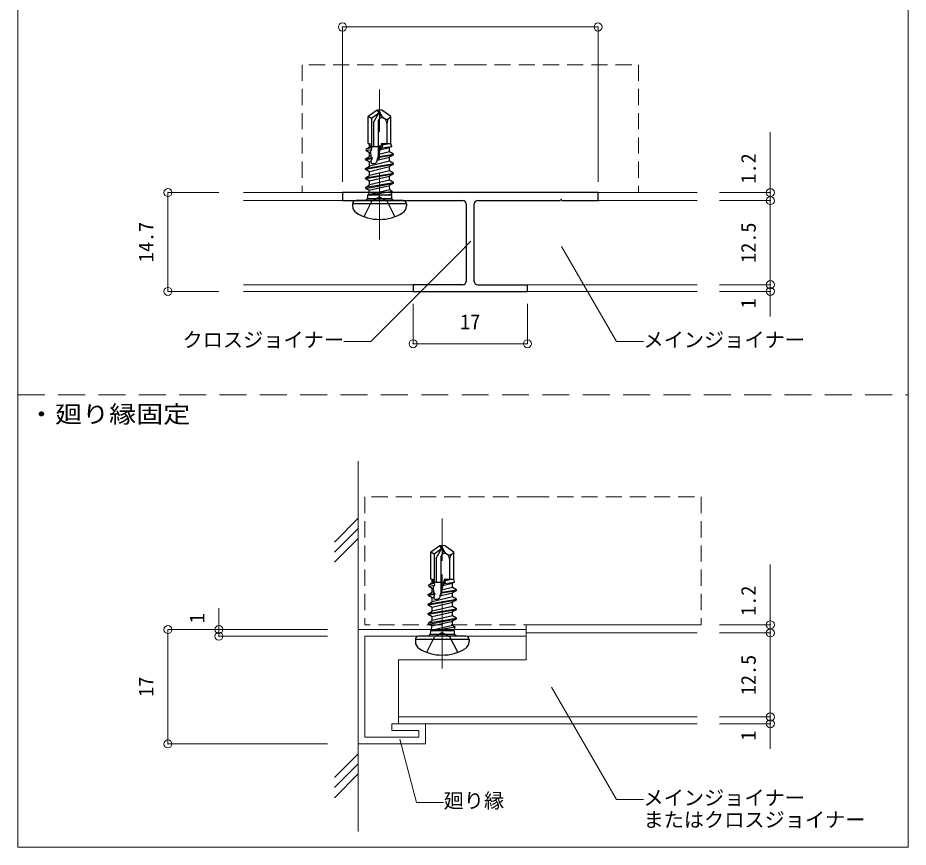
# Model space of a CAD drawing. Units: millimetres on the paper, with parts at other scales. Extents: x -195 to 195, y -140 to 138.
# Drawn here: x -68.2 to -2, y -14.1 to 47.5 of the extents above; entities that cross this region are included whole.
import ezdxf
from ezdxf.enums import TextEntityAlignment as Align

# ---------------------------------------------------------------- set-up
doc = ezdxf.new("R2010")
doc.units = ezdxf.units.MM
doc.header["$PDMODE"] = 32
doc.header["$PDSIZE"] = 0.6
for name, pattern in [('CHAIN1', [8, 5, -1, 1, -1]), ('DASHED1', [1.8, 1.2, -0.6]), ('DASHED2', [3, 2, -1])]:
    doc.linetypes.add(name, pattern=pattern)
for name, color, linetype, lineweight in [('1-0_中心線', 4, 'CHAIN1', 9), ('1-2_メインジョイナー', 3, 'Continuous', 18), ('1-3_クロスジョイナー', 2, 'Continuous', 25), ('1-4_野縁', 4, 'DASHED1', 9), ('1-5_寸法', 4, 'Continuous', 9), ('1-6_文字・矢印', 7, 'Continuous', 18), ('1-9_躯体他', 4, 'Continuous', 9), ('1-B_補強金具・金具・その他', 3, 'Continuous', 18), ('1-C_ビス・アンカーボルト・強調図形', 2, 'Continuous', 25), ('F-3_クロスジョイナー', 3, 'Continuous', 18)]:
    doc.layers.add(name, color=color, linetype=linetype, lineweight=lineweight)
doc.styles.add('ＭＳ ゴシック', font='')
doc.styles.get('ＭＳ ゴシック').set_extended_font_data('MS Gothic')

msp = doc.modelspace()

# ---------------------------------------------------------------- linework, layer by layer
at = {"layer": '1-0_中心線'}
for p, q in [((-41.305, 31.025), (-41.305, 42.175)), ((-36.638, -0.85), (-36.638, 10.3))]:
    msp.add_line(p, q, dxfattribs=at)
at = {"layer": '1-2_メインジョイナー'}
for p, q in [((-44.055, 34.525), (-51.418, 34.525)), ((-25.055, 34.525), (-17.692, 34.525)), ((-51.418, 33.925), (-44.055, 33.925)), ((-25.055, 33.925), (-17.692, 33.925)), ((-51.418, 27.675), (-38.805, 27.675)), ((-51.418, 27.175), (-38.805, 27.175)), ((-30.305, 27.675), (-17.692, 27.675)), ((-30.305, 27.175), (-17.692, 27.175)), ((-30.388, 2.05), (-30.388, 1.55)), ((-30.388, 1.8), (-17.692, 1.8)), ((-39.888, -4.45), (-17.692, -4.45)), ((-39.888, -4.95), (-17.692, -4.95))]:
    msp.add_line(p, q, dxfattribs=at)
msp.add_lwpolyline([(-39.888, -4.95), (-39.888, -0.2), (-30.388, -0.2), (-30.388, 2.4), (-17.692, 2.4)], dxfattribs=at)
at = {"layer": '1-3_クロスジョイナー'}
for p, q in [((-44.055, 34.525), (-44.055, 33.925)), ((-25.055, 34.525), (-44.055, 34.525)), ((-44.055, 33.925), (-41.355, 33.925)), ((-41.255, 33.925), (-35.105, 33.925)), ((-34.005, 33.925), (-27.855, 33.925)), ((-27.805, 34.025), (-27.855, 33.925)), ((-27.755, 33.925), (-27.805, 34.025)), ((-34.855, 33.675), (-34.855, 27.925)), ((-34.255, 27.925), (-34.255, 33.675)), ((-35.105, 27.675), (-38.805, 27.675)), ((-38.805, 27.675), (-38.805, 27.175)), ((-38.805, 27.175), (-30.305, 27.175)), ((-34.005, 27.675), (-30.305, 27.675)), ((-30.305, 27.175), (-30.305, 27.675))]:
    msp.add_line(p, q, dxfattribs=at)
msp.add_lwpolyline([(-27.755, 33.925), (-25.055, 33.925), (-25.055, 34.525)], dxfattribs=at)
for centre, start, end in [((-35.105, 33.675), 0, 90), ((-34.005, 33.675), 90, 180), ((-35.105, 27.925), 270, 0), ((-34.005, 27.925), 180, 270)]:
    msp.add_arc(centre, 0.25, start, end, dxfattribs=at)
at = {"layer": '1-4_野縁'}
for p, q in [((-34.555, 44.025), (-22.055, 44.025)), ((-22.055, 44.025), (-22.055, 34.525)), ((-25.055, 34.525), (-47.055, 34.525)), ((-22.055, 34.525), (-25.055, 34.525)), ((-29.888, 11.9), (-42.388, 11.9)), ((-42.388, 11.9), (-42.388, 2.4))]:
    msp.add_line(p, q, dxfattribs=at)
for points in [[(-34.555, 44.025), (-47.055, 44.025), (-47.055, 34.525)], [(-29.888, 11.9), (-17.388, 11.9), (-17.388, 2.4), (-20.388, 2.4), (-42.388, 2.4)]]:
    msp.add_lwpolyline(points, dxfattribs=at)
at = {"layer": '1-5_寸法'}
for p, q in [((-44.055, 46.827), (-44.055, 35.312)), ((-12.25, 39.019), (-12.25, 33.925)), ((-57.032, 34.525), (-53.243, 34.525)), ((-12.25, 34.525), (-16.033, 34.525)), ((-12.25, 33.925), (-16.033, 33.925)), ((-12.25, 27.175), (-16.033, 27.175)), ((-12.25, 27.675), (-12.25, 25.309)), ((-38.805, 23.288), (-38.805, 26.258)), ((-12.25, 6.894), (-12.25, 1.8)), ((-53.243, 3.627), (-53.243, 1.55)), ((-57.032, 2.05), (-57.032, -6.45)), ((-57.032, 2.05), (-53.243, 2.05)), ((-53.243, 2.05), (-45.18, 2.05)), ((-12.25, 2.4), (-16.033, 2.4)), ((-53.243, 1.55), (-45.18, 1.55)), ((-12.25, 1.8), (-16.033, 1.8)), ((-12.25, 1.8), (-12.25, -4.45)), ((-12.25, -4.45), (-16.033, -4.45)), ((-12.25, -4.45), (-12.25, -6.816)), ((-12.25, -4.95), (-16.033, -4.95)), ((-57.032, -6.45), (-45.18, -6.45))]:
    msp.add_line(p, q, dxfattribs=at)
for points in [[(-44.055, 46.827), (-25.055, 46.827), (-25.055, 35.312)], [(-57.032, 34.525), (-57.032, 27.175), (-53.243, 27.175)], [(-12.25, 33.925), (-12.25, 27.675), (-16.033, 27.675)], [(-38.805, 23.288), (-30.305, 23.288), (-30.305, 26.258)]]:
    msp.add_lwpolyline(points, dxfattribs=at)
at = {"layer": '1-5_寸法', "color": 7}
for p in [(-44.055, 46.827), (-25.055, 46.827), (-57.032, 34.525), (-12.25, 34.525), (-12.25, 33.925), (-12.25, 27.675), (-57.032, 27.175), (-12.25, 27.175), (-38.805, 23.288), (-30.305, 23.288), (-12.25, 2.4), (-57.032, 2.05), (-53.243, 2.05), (-12.25, 1.8), (-53.243, 1.55), (-12.25, -4.45), (-12.25, -4.95), (-57.032, -6.45)]:
    msp.add_point(p, dxfattribs=at)
at = {"layer": '1-6_文字・矢印'}
for p, q in [((-34.912, 30.477), (-41.938, 23.451)), ((-34.517, 30.908), (-34.996, 30.429)), ((-23.689, 23.451), (-27.766, 30.511)), ((-43.947, 23.451), (-41.938, 23.451)), ((-23.689, 23.451), (-21.68, 23.451)), ((-23.689, -10.585), (-28.51, -2.234)), ((-38.548, -10.796), (-39.804, -6.108)), ((-23.689, -10.585), (-21.68, -10.585)), ((-38.548, -10.796), (-36.539, -10.796))]:
    msp.add_line(p, q, dxfattribs=at)
at = {"layer": '1-9_躯体他'}
for p, q in [((-42.888, 14.55), (-42.888, -12.964)), ((-44.656, 8.55), (-42.888, 10.318)), ((-44.656, 7.8), (-42.888, 9.568)), ((-44.656, 7.05), (-42.888, 8.818)), ((-44.656, -8.95), (-42.888, -7.182)), ((-44.656, -9.7), (-42.888, -7.932)), ((-44.656, -10.45), (-42.888, -8.682))]:
    msp.add_line(p, q, dxfattribs=at)
at = {"layer": '1-B_補強金具・金具・その他'}
for p, q in [((-42.888, 2.05), (-30.388, 2.05)), ((-42.888, 2.05), (-42.888, -6.45)), ((-42.388, 1.55), (-30.388, 1.55)), ((-40.388, -4.95), (-40.388, -5.45)), ((-40.388, -5.45), (-38.388, -5.45)), ((-38.388, -5.45), (-38.388, -5.95)), ((-42.888, -6.45), (-37.888, -6.45))]:
    msp.add_line(p, q, dxfattribs=at)
for points in [[(-42.388, 1.55), (-42.388, -5.95), (-38.388, -5.95)], [(-40.388, -4.95), (-37.888, -4.95), (-37.888, -6.45)]]:
    msp.add_lwpolyline(points, dxfattribs=at)
at = {"layer": '1-C_ビス・アンカーボルト・強調図形'}
for p, q in [((-41.485, 40.635), (-42.155, 40.166)), ((-41.349, 40.425), (-41.905, 40.036)), ((-41.755, 39.722), (-41.349, 40.425)), ((-41.485, 40.635), (-41.349, 40.425)), ((-41.349, 40.425), (-41.305, 40.675)), ((-41.125, 40.635), (-41.305, 40.675)), ((-40.455, 40.166), (-41.125, 40.635)), ((-42.155, 38.175), (-42.155, 40.166)), ((-41.905, 40.036), (-42.155, 40.166)), ((-41.905, 40.036), (-41.905, 37.925)), ((-41.755, 39.722), (-41.755, 37.925)), ((-41.33, 39.973), (-41.405, 39.843)), ((-41.405, 39.843), (-41.405, 37.21)), ((-40.951, 40.025), (-40.985, 40.049)), ((-40.579, 40.051), (-40.455, 40.166)), ((-40.455, 38.175), (-40.455, 40.166)), ((-40.755, 39.648), (-40.755, 38.175)), ((-42.304, 37.651), (-42.266, 37.782)), ((-42.266, 37.782), (-42.055, 37.904)), ((-42.266, 37.782), (-41.896, 37.869)), ((-42.155, 38.175), (-42.013, 38.175)), ((-42.055, 37.904), (-42.055, 38.175)), ((-41.999, 37.917), (-42.055, 37.904)), ((-42.013, 38.175), (-41.999, 37.917)), ((-41.212, 37.925), (-41.999, 37.925)), ((-41.896, 37.869), (-41.999, 37.917)), ((-41.896, 37.869), (-41.888, 37.717)), ((-41.145, 38.175), (-41.522, 36.778)), ((-41.275, 37.691), (-40.555, 37.86)), ((-41.275, 37.691), (-41.132, 37.837)), ((-40.903, 38.175), (-41.161, 38.114)), ((-41.072, 38.061), (-41.161, 38.114)), ((-41.145, 38.175), (-40.455, 38.175)), ((-41.072, 38.061), (-41.132, 37.837)), ((-41.132, 37.837), (-40.392, 37.954)), ((-41.072, 38.061), (-40.586, 38.175)), ((-40.392, 37.954), (-40.555, 37.86)), ((-40.555, 37.552), (-40.555, 37.86)), ((-40.392, 37.954), (-40.455, 38.175)), ((-42.355, 37.026), (-42.055, 37.199)), ((-42.355, 37.026), (-41.854, 37.11)), ((-42.304, 37.651), (-41.888, 37.717)), ((-42.304, 37.651), (-42.055, 37.508)), ((-42.055, 37.508), (-41.977, 37.526)), ((-42.055, 37.199), (-42.055, 37.508)), ((-41.96, 37.222), (-42.055, 37.199)), ((-41.977, 37.526), (-41.888, 37.717)), ((-41.977, 37.526), (-41.96, 37.222)), ((-41.854, 37.11), (-41.96, 37.222)), ((-41.854, 37.11), (-41.851, 37.061)), ((-41.478, 36.938), (-40.555, 37.155)), ((-41.478, 36.938), (-41.318, 37.15)), ((-40.555, 37.552), (-41.364, 37.362)), ((-41.305, 37.202), (-41.364, 37.362)), ((-41.318, 37.15), (-40.255, 37.329)), ((-41.304, 37.203), (-41.318, 37.15)), ((-40.255, 37.329), (-40.555, 37.155)), ((-40.555, 36.847), (-40.555, 37.155)), ((-40.255, 37.329), (-40.255, 37.379)), ((-42.355, 36.976), (-41.851, 37.061)), ((-42.355, 36.976), (-42.355, 37.026)), ((-42.355, 36.976), (-42.055, 36.803)), ((-42.355, 36.271), (-40.255, 36.624)), ((-42.355, 36.321), (-42.055, 36.494)), ((-40.555, 36.847), (-42.055, 36.494)), ((-42.055, 36.803), (-41.939, 36.83)), ((-42.055, 36.494), (-42.055, 36.803)), ((-42.055, 36.098), (-40.555, 36.45)), ((-41.939, 36.83), (-41.851, 37.061)), ((-41.939, 36.83), (-41.932, 36.707)), ((-40.255, 36.624), (-40.555, 36.45)), ((-40.555, 36.142), (-40.555, 36.45)), ((-40.255, 36.624), (-40.255, 36.674)), ((-42.355, 36.271), (-42.355, 36.321)), ((-42.355, 36.271), (-42.055, 36.098)), ((-42.355, 35.566), (-40.255, 35.919)), ((-42.355, 35.616), (-42.055, 35.789)), ((-40.555, 36.142), (-42.055, 35.789)), ((-42.055, 35.789), (-42.055, 36.098)), ((-42.055, 35.393), (-40.555, 35.745)), ((-40.255, 35.919), (-40.555, 35.745)), ((-40.555, 35.437), (-40.555, 35.745)), ((-40.255, 35.919), (-40.255, 35.969)), ((-42.355, 35.566), (-42.355, 35.616)), ((-42.355, 35.566), (-42.055, 35.393)), ((-42.33, 34.925), (-42.055, 35.084)), ((-42.309, 34.835), (-40.255, 35.214)), ((-40.555, 35.437), (-42.055, 35.084)), ((-42.055, 35.084), (-42.055, 35.393)), ((-40.255, 35.214), (-40.555, 35.04)), ((-40.255, 35.214), (-40.255, 35.264)), ((-42.309, 34.835), (-42.33, 34.925)), ((-42.309, 34.835), (-42.078, 34.701)), ((-40.533, 34.719), (-42.102, 34.352)), ((-42.102, 34.352), (-42.078, 34.701)), ((-42.078, 34.701), (-40.555, 35.04)), ((-40.828, 34.325), (-40.396, 34.427)), ((-40.555, 35.03), (-40.555, 35.04)), ((-40.533, 34.719), (-40.555, 35.03)), ((-40.396, 34.427), (-40.508, 34.362)), ((-40.396, 34.427), (-40.352, 34.615)), ((-39.555, 33.925), (-43.055, 33.925)), ((-42.455, 32.735), (-41.877, 33.894)), ((-42.355, 33.925), (-42.196, 34.084)), ((-42.196, 34.084), (-40.414, 34.084)), ((-41.305, 34.198), (-41.877, 33.894)), ((-41.305, 34.198), (-40.732, 33.894)), ((-40.155, 32.735), (-40.732, 33.894)), ((-40.66, 34.325), (-40.508, 34.362)), ((-40.506, 34.325), (-40.508, 34.362)), ((-40.42, 34.325), (-40.414, 34.084)), ((-40.255, 33.925), (-40.414, 34.084)), ((-39.305, 33.675), (-43.305, 33.675)), ((-43.305, 33.675), (-43.305, 33.525)), ((-39.305, 33.675), (-39.305, 33.525)), ((-36.818, 8.26), (-37.488, 7.791)), ((-36.682, 8.05), (-37.238, 7.661)), ((-37.088, 7.348), (-36.682, 8.05)), ((-36.818, 8.26), (-36.682, 8.05)), ((-36.682, 8.05), (-36.638, 8.3)), ((-36.458, 8.26), (-36.638, 8.3)), ((-35.788, 7.791), (-36.458, 8.26)), ((-37.488, 5.8), (-37.488, 7.791)), ((-37.238, 7.661), (-37.488, 7.791)), ((-37.238, 7.661), (-37.238, 5.55)), ((-37.088, 7.348), (-37.088, 5.55)), ((-36.663, 7.598), (-36.738, 7.468)), ((-36.738, 7.468), (-36.738, 4.836)), ((-36.284, 7.651), (-36.318, 7.674)), ((-35.912, 7.676), (-35.788, 7.791)), ((-35.788, 5.8), (-35.788, 7.791)), ((-36.088, 7.273), (-36.088, 5.8)), ((-37.637, 5.277), (-37.599, 5.407)), ((-37.637, 5.277), (-37.221, 5.343)), ((-37.599, 5.407), (-37.388, 5.53)), ((-37.599, 5.407), (-37.229, 5.494)), ((-37.488, 5.8), (-37.346, 5.8)), ((-37.388, 5.53), (-37.388, 5.8)), ((-37.332, 5.543), (-37.388, 5.53)), ((-37.346, 5.8), (-37.332, 5.543)), ((-36.545, 5.55), (-37.332, 5.55)), ((-37.229, 5.494), (-37.332, 5.543)), ((-37.31, 5.151), (-37.221, 5.343)), ((-37.229, 5.494), (-37.221, 5.343)), ((-36.478, 5.8), (-36.855, 4.403)), ((-36.608, 5.316), (-35.888, 5.486)), ((-36.608, 5.316), (-36.465, 5.462)), ((-36.236, 5.8), (-36.494, 5.74)), ((-36.405, 5.687), (-36.494, 5.74)), ((-36.478, 5.8), (-35.788, 5.8)), ((-36.405, 5.687), (-36.465, 5.462)), ((-36.465, 5.462), (-35.725, 5.579)), ((-36.405, 5.687), (-35.919, 5.8)), ((-35.725, 5.579), (-35.888, 5.486)), ((-35.888, 5.177), (-35.888, 5.486)), ((-35.725, 5.579), (-35.788, 5.8)), ((-37.688, 4.651), (-37.388, 4.825)), ((-37.688, 4.651), (-37.187, 4.735)), ((-37.688, 4.601), (-37.184, 4.686)), ((-37.688, 4.601), (-37.688, 4.651)), ((-37.637, 5.277), (-37.388, 5.133)), ((-37.388, 5.133), (-37.31, 5.151)), ((-37.388, 4.825), (-37.388, 5.133)), ((-37.294, 4.847), (-37.388, 4.825)), ((-37.31, 5.151), (-37.294, 4.847)), ((-37.187, 4.735), (-37.294, 4.847)), ((-37.272, 4.455), (-37.184, 4.686)), ((-37.187, 4.735), (-37.184, 4.686)), ((-36.811, 4.564), (-35.888, 4.781)), ((-36.811, 4.564), (-36.651, 4.775)), ((-35.888, 5.177), (-36.697, 4.987)), ((-36.638, 4.828), (-36.697, 4.987)), ((-36.651, 4.775), (-35.588, 4.954)), ((-36.637, 4.828), (-36.651, 4.775)), ((-35.588, 4.954), (-35.888, 4.781)), ((-35.888, 4.472), (-35.888, 4.781)), ((-35.588, 4.954), (-35.588, 5.004)), ((-37.688, 4.601), (-37.388, 4.428)), ((-37.688, 3.896), (-35.588, 4.249)), ((-37.688, 3.946), (-37.388, 4.12)), ((-35.888, 4.472), (-37.388, 4.12)), ((-37.388, 4.428), (-37.272, 4.455)), ((-37.388, 4.12), (-37.388, 4.428)), ((-37.388, 3.723), (-35.888, 4.076)), ((-37.272, 4.455), (-37.265, 4.332)), ((-35.588, 4.249), (-35.888, 4.076)), ((-35.888, 3.767), (-35.888, 4.076)), ((-35.588, 4.249), (-35.588, 4.299)), ((-37.688, 3.896), (-37.688, 3.946)), ((-37.688, 3.896), (-37.388, 3.723)), ((-37.688, 3.191), (-35.588, 3.544)), ((-37.688, 3.241), (-37.388, 3.415)), ((-35.888, 3.767), (-37.388, 3.415)), ((-37.388, 3.415), (-37.388, 3.723)), ((-37.388, 3.018), (-35.888, 3.371)), ((-35.588, 3.544), (-35.888, 3.371)), ((-35.888, 3.062), (-35.888, 3.371)), ((-35.588, 3.544), (-35.588, 3.594)), ((-37.688, 3.191), (-37.688, 3.241)), ((-37.688, 3.191), (-37.388, 3.018)), ((-37.664, 2.55), (-37.388, 2.71)), ((-37.642, 2.46), (-35.588, 2.839)), ((-37.411, 2.326), (-35.888, 2.666)), ((-35.888, 3.062), (-37.388, 2.71)), ((-37.388, 2.71), (-37.388, 3.018)), ((-35.588, 2.839), (-35.888, 2.666)), ((-35.888, 2.655), (-35.888, 2.666)), ((-35.866, 2.344), (-35.888, 2.655)), ((-35.588, 2.839), (-35.588, 2.889)), ((-37.642, 2.46), (-37.664, 2.55)), ((-37.642, 2.46), (-37.411, 2.326)), ((-35.866, 2.344), (-37.435, 1.977)), ((-37.435, 1.977), (-37.411, 2.326)), ((-36.161, 1.95), (-35.729, 2.052)), ((-35.994, 1.95), (-35.841, 1.988)), ((-35.729, 2.052), (-35.841, 1.988)), ((-35.839, 1.95), (-35.841, 1.988)), ((-35.729, 2.052), (-35.685, 2.24)), ((-34.888, 1.55), (-38.388, 1.55)), ((-37.788, 0.36), (-37.211, 1.519)), ((-37.688, 1.55), (-37.529, 1.709)), ((-37.529, 1.709), (-35.747, 1.709)), ((-36.638, 1.823), (-37.211, 1.519)), ((-36.638, 1.823), (-36.066, 1.519)), ((-35.488, 0.36), (-36.066, 1.519)), ((-35.753, 1.95), (-35.747, 1.709)), ((-35.588, 1.55), (-35.747, 1.709)), ((-34.638, 1.3), (-38.638, 1.3)), ((-38.638, 1.3), (-38.638, 1.15)), ((-34.638, 1.3), (-34.638, 1.15))]:
    msp.add_line(p, q, dxfattribs=at)
for points in [[(-41.256, 40.454), (-41.305, 40.675), (-41.485, 40.635)], [(-41.305, 37.202), (-40.255, 37.379), (-40.555, 37.552)], [(-42.355, 36.321), (-40.255, 36.674), (-40.555, 36.847)], [(-42.355, 35.616), (-40.255, 35.969), (-40.555, 36.142)], [(-42.33, 34.925), (-40.255, 35.264), (-40.555, 35.437)], [(-42.062, 34.325), (-40.352, 34.615), (-40.533, 34.719)], [(-40.42, 34.325), (-42.19, 34.325), (-42.196, 34.084)], [(-36.589, 8.08), (-36.638, 8.3), (-36.818, 8.26)], [(-36.638, 4.828), (-35.588, 5.004), (-35.888, 5.177)], [(-37.688, 3.946), (-35.588, 4.299), (-35.888, 4.472)], [(-37.688, 3.241), (-35.588, 3.594), (-35.888, 3.767)], [(-37.664, 2.55), (-35.588, 2.889), (-35.888, 3.062)], [(-37.395, 1.95), (-35.685, 2.24), (-35.866, 2.344)], [(-35.753, 1.95), (-37.523, 1.95), (-37.529, 1.709)]]:
    msp.add_lwpolyline(points, dxfattribs=at)
at = {"layer": '1-C_ビス・アンカーボルト・強調図形', "color": 3, "lineweight": 18}
for points in [[(-41.355, 33.925), (-41.305, 34.025), (-41.255, 33.925)], [(-36.688, 1.55), (-36.638, 1.65), (-36.588, 1.55)]]:
    msp.add_lwpolyline(points, dxfattribs=at)
at = {"layer": '1-C_ビス・アンカーボルト・強調図形'}
for centre, radius, start, end in [((-41.912, 40.309), 0.672, 330, 12.5), ((-40.6, 40.6), 0.672, 192.5, 235), ((-41.123, 39.853), 0.239, 55, 150), ((-40.781, 40.269), 0.297, 235, 312.84567), ((-41.215, 39.648), 0.461, 0, 55), ((-40.206, 39.648), 0.549, 132.84567, 180), ((-41.78, 37.05), 0.375, 246.07927, 313.54462), ((-43.055, 33.675), 0.25, 90, 180), ((-39.555, 33.675), 0.25, 0, 90), ((-42.705, 33.525), 0.6, 180, 238.10921), ((-39.905, 33.525), 0.6, 301.89079, 0), ((-41.305, 35.775), 3.25, 238.10921, 301.89079), ((-37.245, 7.934), 0.672, 330, 12.5), ((-35.933, 8.225), 0.672, 192.5, 235), ((-36.456, 7.478), 0.239, 55, 150), ((-36.549, 7.273), 0.461, 0, 55), ((-36.114, 7.894), 0.297, 235, 312.84567), ((-35.539, 7.273), 0.549, 132.84567, 180), ((-37.113, 4.675), 0.375, 246.07927, 313.54462), ((-38.388, 1.3), 0.25, 90, 180), ((-34.888, 1.3), 0.25, 0, 90), ((-38.038, 1.15), 0.6, 180, 238.10921), ((-35.238, 1.15), 0.6, 301.89079, 0), ((-36.638, 3.4), 3.25, 238.10921, 301.89079)]:
    msp.add_arc(centre, radius, start, end, dxfattribs=at)
at = {"layer": 'F-3_クロスジョイナー'}
for p, q in [((-68.192, 85.5), (-68.192, -14.125)), ((-2, 85.5), (-2, -14.125)), ((-68.192, -14.125), (-2, -14.125))]:
    msp.add_line(p, q, dxfattribs=at)
at = {"layer": 'F-3_クロスジョイナー', "linetype": 'DASHED2'}
msp.add_line((-68.192, 19.5), (-2, 19.5), dxfattribs=at)

# ---------------------------------------------------------------- texts
at = {"layer": '1-5_寸法', "style": 'ＭＳ ゴシック'}
for s, p in [('1.2', (-13, 35.195)), ('14.7', (-57.782, 29.35)), ('12.5', (-13, 29.3)), ('1', (-13, 25.92)), ('1.2', (-13, 3.07)), ('1', (-53.993, 2.521)), ('12.5', (-13, -2.825)), ('17', (-57.782, -2.95)), ('1', (-13, -6.205))]:
    msp.add_text(s, height=1.1, rotation=90, dxfattribs=at).set_placement(p, align=Align.BOTTOM_LEFT)
msp.add_text('17', height=1.1, dxfattribs=at).set_placement((-35.305, 24.038), align=Align.BOTTOM_LEFT)
at = {"layer": '1-6_文字・矢印', "style": 'ＭＳ ゴシック'}
for s, p in [('クロスジョイナー', (-55.947, 22.701)), ('メインジョイナー', (-21.68, 22.701)), ('メインジョイナー', (-21.68, -11.335)), ('廻り縁', (-36.539, -11.546)), ('またはクロスジョイナー', (-21.68, -12.964))]:
    msp.add_text(s, height=1.1, dxfattribs=at).set_placement(p, align=Align.BOTTOM_LEFT)
at = {"layer": '1-6_文字・矢印', "style": 'ＭＳ ゴシック', "width": 1.15}
msp.add_text('・廻り縁固定', height=1.283, dxfattribs=at).set_placement((-67.442, 17.025), align=Align.BOTTOM_LEFT)

doc.saveas('drawing.dxf')
